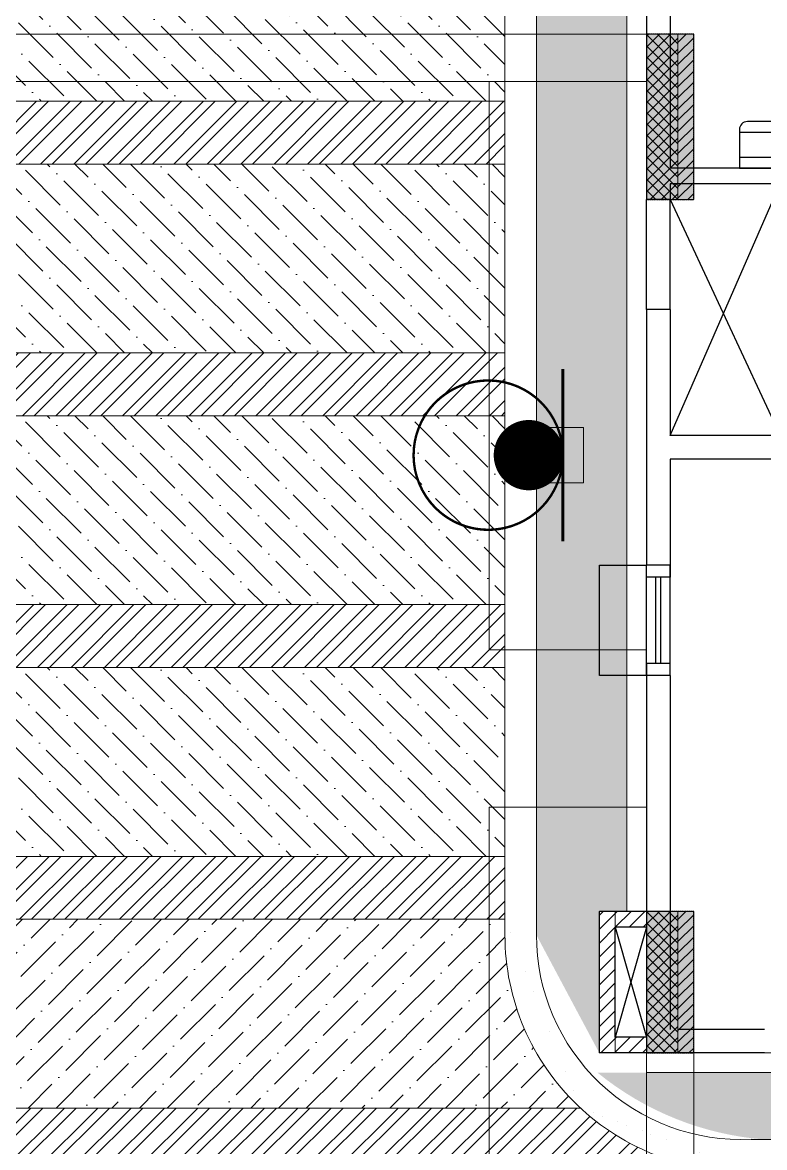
# Model space of a CAD drawing. Header units: millimetres. Extents: x 7964926 to 16080295, y -6277184 to -2986664.
# Drawn here: x 8127144 to 8131861, y -3138886 to -3131735 of the extents above; entities that cross this region are included whole.
import ezdxf

# ---------------------------------------------------------------- set-up
doc = ezdxf.new("R2010")
doc.units = ezdxf.units.MM
doc.header["$LTSCALE"] = 2000
doc.header["$MEASUREMENT"] = 0
for name, pattern in [('AUDIT_D_181231162926-8', [0]), ('DASHED2', [0.375, 0.25, -0.125]), ('HIDDEN', [0.375, 0.25, -0.125])]:
    doc.linetypes.add(name, pattern=pattern)
for name, color, linetype in [('a-AC units', 7, 'Continuous'), ('a-chajja', 2, 'HIDDEN'), ('a-col', 8, 'DASHED2'), ('a-cutout', 8, 'Continuous'), ('a-door', 8, 'Continuous'), ('a-hat col', 252, 'Continuous'), ('a-hatch wall', 8, 'Continuous'), ('a-wall', 8, 'Continuous'), ('a-window', 8, 'Continuous')]:
    doc.layers.add(name, color=color, linetype=linetype)
for name, color, linetype, lineweight in [('L - paving', 9, 'Continuous', 5), ('L-base plan', 250, 'Continuous', 5), ('L-ELE 1', 24, 'Continuous', 20), ('L-ELE 2', 30, 'Continuous', 15), ('L-ELE 4', 27, 'Continuous', 9), ('L-HATCH-1', 9, 'Continuous', 5), ('L-LIGHT FIXTURE', 6, 'AUDIT_D_181231162926-8', 18), ('L-Lighting', 6, 'Continuous', 35), ('L-SHRUBS', 96, 'Continuous', 18), ('STR-Capital', 8, 'Continuous', 15), ('STR-Column', 250, 'Continuous', 15), ('STR-Column Hatch', 250, 'Continuous', 15), ('STR-Podium Beam', 8, 'Continuous', 15), ('STR-RCC Up Stand', 250, 'Continuous', 15)]:
    doc.layers.add(name, color=color, linetype=linetype, lineweight=lineweight)
pattern_1 = [(45, (5619826.44, -3629761.286), (-35.3553391, 35.3553391), []), (135, (5619826.44, -3629761.286), (-35.3553391, -35.3553391), [])]
pattern_2 = [(45, (5619826.44, -3635123.786), (-35.3553391, 35.3553391), []), (135, (5619826.44, -3635123.786), (-35.3553391, -35.3553391), [])]
pattern_3 = [(45, (5633938.427, -3526993.836), (-35.3553391, 35.3553391), [])]
pattern_4 = [(45, (5633938.427, -3521631.336), (-35.3553391, 35.3553391), [])]
pattern_5 = [(45, (0, 0), (-106.0660172, 106.0660172), []), (45, (0, 75), (-106.0660172, 106.0660172), [])]

# ---------------------------------------------------------------- blocks, each defined once
blk = doc.blocks.new('basement - column')
at = {"layer": 'a-hat col'}
h = blk.add_hatch(color=256, dxfattribs=at)
h.dxf.hatch_style = 1
h.paths.add_polyline_path([(143325, -45749.3), (143025, -45749.3), (143025, -46799.3), (143325, -46799.3)])
h = blk.add_hatch(color=256, dxfattribs=at)
h.dxf.hatch_style = 1
h.paths.add_polyline_path([(143325, -51324.3), (143025, -51324.3), (143025, -52224.3), (143325, -52224.3)])
at = {"layer": 'a-col', "linetype": 'DASHED2', "ltscale": 0.001}
for points in [[(143025, -46799.3), (143325, -46799.3), (143325, -45749.3), (143025, -45749.3)], [(143025, -52224.3), (143325, -52224.3), (143325, -51324.3), (143025, -51324.3)]]:
    blk.add_lwpolyline(points, close=True, dxfattribs=at)
blk = doc.blocks.new('AC IDU')
at = {"color": 8}
for p, q in [((419493, 283872.3), (419493, 284872.3)), ((419651, 283872.3), (419651, 284872.3))]:
    blk.add_line(p, q, dxfattribs=at)
blk.add_lwpolyline([(419423, 284872.3), (419668, 284872.3, -0.414214), (419718, 284822.3), (419718, 283922.3, -0.414214), (419668, 283872.3), (419423, 283872.3)], format="xyb", close=True, dxfattribs=at)
at = {"color": 252}
for points in [[(419866.6, 284459.6), (420011.7, 284516.3), (419866.6, 284573.1), (419866.6, 284539), (419775.8, 284539), (419775.8, 284493.6), (419866.6, 284493.6)], [(419866.6, 284126), (420011.7, 284182.7), (419866.6, 284239.5), (419866.6, 284205.4), (419775.8, 284205.4), (419775.8, 284160), (419866.6, 284160)]]:
    blk.add_lwpolyline(points, close=True, dxfattribs=at)
blk = doc.blocks.new('block 3')
at = {"layer": 'a-hatch wall'}
h = blk.add_hatch(dxfattribs=at)
h.set_pattern_fill('ANSI31', color=256, scale=500)
h.set_pattern_definition([(45, (1424320.437, 166168.526), (-44.1941738, 44.1941738), [])])
h.paths.add_polyline_path([(8208493.7, -2900830.3), (8208693.7, -2900830.3), (8208693.7, -2900730.3), (8208393.7, -2900730.3), (8208393.7, -2901630.3), (8208693.7, -2901630.3), (8208693.7, -2901530.3), (8208493.7, -2901530.3)])
at = {"layer": 'a-chajja', "ltscale": 500}
blk.add_lwpolyline([(8208693.7, -2899230.3), (8208393.7, -2899230.3), (8208393.7, -2898530.3), (8208693.7, -2898530.3)], dxfattribs=at)
at = {"layer": 'a-cutout', "linetype": 'HIDDEN', "ltscale": 1000}
for p, q in [((8208843.7, -2897705.3), (8209543.7, -2896105.3)), ((8208843.7, -2896205.3), (8209543.7, -2897705.3)), ((8208493.7, -2900830.3), (8208693.7, -2901530.3)), ((8208693.7, -2900830.3), (8208493.7, -2901530.3))]:
    blk.add_line(p, q, dxfattribs=at)
at = {"layer": 'a-door'}
for p, q in [((8208693.7, -2896905.3), (8208693.7, -2896205.3)), ((8208843.7, -2896905.3), (8208843.7, -2896205.3))]:
    blk.add_line(p, q, dxfattribs=at)
at = {"layer": 'a-wall'}
for p, q in [((8208693.7, -2894455.3), (8208693.7, -2896205.3)), ((8208843.7, -2894455.3), (8208843.7, -2896005.3)), ((8213293.7, -2896005.3), (8208843.7, -2896005.3)), ((8209543.7, -2896105.3), (8208843.7, -2896105.3)), ((8208843.7, -2896105.3), (8208843.7, -2896205.3)), ((8208843.7, -2896205.3), (8208693.7, -2896205.3)), ((8208693.7, -2896905.3), (8208693.7, -2898530.3)), ((8208843.7, -2896905.3), (8208693.7, -2896905.3)), ((8208843.7, -2896905.3), (8208843.7, -2897705.3)), ((8209543.7, -2897705.3), (8208843.7, -2897705.3)), ((8208843.7, -2897855.3), (8208843.7, -2898530.3)), ((8212243.7, -2897855.3), (8208843.7, -2897855.3)), ((8208843.7, -2898530.3), (8208693.7, -2898530.3)), ((8208843.7, -2899230.3), (8208693.7, -2899230.3)), ((8208693.7, -2899230.3), (8208693.7, -2900730.3)), ((8208843.7, -2899230.3), (8208843.7, -2900730.3)), ((8208393.7, -2901630.3), (8208393.7, -2900730.3)), ((8208693.7, -2900730.3), (8208393.7, -2900730.3)), ((8208693.7, -2900730.3), (8208693.7, -2901630.3)), ((8208843.7, -2900730.3), (8208693.7, -2900730.3)), ((8208843.7, -2900730.3), (8208843.7, -2901480.3)), ((8208493.7, -2901530.3), (8208493.7, -2900830.3)), ((8208693.7, -2900830.3), (8208493.7, -2900830.3)), ((8209443.7, -2901480.3), (8208893.7, -2901480.3)), ((8208693.7, -2901530.3), (8208493.7, -2901530.3)), ((8208693.7, -2901630.3), (8208393.7, -2901630.3)), ((8209443.7, -2901630.3), (8208693.7, -2901630.3))]:
    blk.add_line(p, q, dxfattribs=at)
at = {"layer": 'a-window'}
for p, q in [((8208693.7, -2899230.3), (8208693.7, -2898530.3)), ((8208843.7, -2899230.3), (8208843.7, -2898530.3)), ((8208753.7, -2899155.3), (8208753.7, -2898605.3)), ((8208783.7, -2899155.3), (8208783.7, -2898605.3))]:
    blk.add_line(p, q, dxfattribs=at)
for points in [[(8208843.7, -2898530.3), (8208843.7, -2898605.3), (8208693.7, -2898605.3), (8208693.7, -2898530.3)], [(8208843.7, -2899230.3), (8208843.7, -2899155.3), (8208693.7, -2899155.3), (8208693.7, -2899230.3)]]:
    blk.add_lwpolyline(points, dxfattribs=at)
at = {"layer": 'a-AC units', "xscale": -1, "rotation": 270}
blk.add_blockref('AC IDU', (7925412.2, -3315428.3), dxfattribs=at)
blk = doc.blocks.new('post top one sided')
at = {"layer": 'L-HATCH-1', "ltscale": 0.1}
h = blk.add_hatch(dxfattribs=at)
h.set_pattern_fill('ANSI31', color=8, scale=0.75)
h.set_pattern_definition([(45, (2008926.81801, -783730.16218), (-0.0662912607362, 0.0662912607362), [])])
h.paths.add_polyline_path([(8035707.3, -3134920.7, 1.000003), (8036139.4, -3134920.7, 1.000003)])
at = {"layer": 'L-LIGHT FIXTURE', "const_width": 18.8, "elevation": 0}
blk.add_lwpolyline([(8035707.3, -3134373.1), (8035707.3, -3135468.2)], dxfattribs=at)
at = {"layer": 'L-LIGHT FIXTURE', "const_width": 15, "elevation": 0}
for points in [[(8035707.3, -3134920.7, 1.000003), (8036656.5, -3134920.6, 3.976835), (8036444.1, -3135316.2, 1.671841), (8035707.3, -3134920.6, 1.000008)], [(8036139.4, -3134920.7, 1.000002), (8035707.3, -3134920.7)], [(8036139.4, -3134920.7, -1.000002), (8035707.3, -3134920.7)]]:
    blk.add_lwpolyline(points, format="xyb", dxfattribs=at)
at = {"layer": 'L-LIGHT FIXTURE'}
blk.add_circle((8036181.9, -3134920.7, 0), 474.6, dxfattribs=at)

msp = doc.modelspace()

# ---------------------------------------------------------------- hatches: boundary and pattern name
at = {"layer": 'L - paving'}
h = msp.add_hatch(dxfattribs=at)
h.set_pattern_fill('ANSI36', color=256, scale=1000, angle=90)
h.set_pattern_definition([(135, (8191222.22, -3206977.76), (-243.06796, 66.29126), [312.5, -62.5, 0, -62.5])])
h.paths.add_polyline_path([(8130211.1, -3132235), (8130211.1, -3131035), (8124361.3, -3131035), (8124361.3, -3132235)])
h = msp.add_hatch(dxfattribs=at)
h.set_pattern_fill('ANSI36', color=256, scale=1000, angle=90)
h.set_pattern_definition([(135, (8191222.22, -3208577.76), (-243.06796, 66.29126), [312.5, -62.5, 0, -62.5])])
h.paths.add_polyline_path([(8130211.1, -3133835), (8130211.1, -3132635), (8124361.3, -3132635), (8124361.3, -3133835)])
h = msp.add_hatch(dxfattribs=at)
h.set_pattern_fill('ANSI36', color=256, scale=1000, angle=90)
h.set_pattern_definition([(135, (8191222.22, -3210177.76), (-243.06796, 66.29126), [312.5, -62.5, 0, -62.5])])
h.paths.add_polyline_path([(8130211.1, -3135435), (8130211.1, -3134235), (8124361.3, -3134235), (8124361.3, -3135435)])
h = msp.add_hatch(dxfattribs=at)
h.set_pattern_fill('ANSI36', color=256, scale=1000, angle=90)
h.set_pattern_definition([(135, (8191222.22, -3211777.76), (-243.06796, 66.29126), [312.5, -62.5, 0, -62.5])])
h.paths.add_polyline_path([(8130211.1, -3137035), (8130211.1, -3135835), (8124361.3, -3135835), (8124361.3, -3137035)])
h = msp.add_hatch(dxfattribs=at)
h.set_pattern_fill('ANSI36', color=37, scale=1000)
h.set_pattern_definition([(45, (0.76, -12.86), (66.2912607, 243.067956), [312.5, -62.5, 0, -62.5])])
edge = h.paths.add_edge_path()
edge.add_arc((8131728, -3137524), 1519.5, 176.6394, 226.97956, ccw=False)
edge.add_line((8130211.1, -3137435), (8122207.9, -3137435))
edge.add_arc((8120711.3, -3137535), 1500, -47.16657, 3.82255, ccw=False)
edge.add_line((8121731.1, -3138635), (8130691.3, -3138635))
at = {"layer": 'L-HATCH-1'}
h = msp.add_hatch(dxfattribs=at)
h.set_pattern_fill('STEEL', color=26, scale=1200)
h.set_pattern_definition(pattern_5)
h.paths.add_polyline_path([(8130211.1, -3132635), (8130211.1, -3132235), (8122211.3, -3132235), (8122211.3, -3132635)])
h = msp.add_hatch(dxfattribs=at)
h.set_pattern_fill('STEEL', color=26, scale=1200)
h.set_pattern_definition(pattern_5)
h.paths.add_polyline_path([(8130211.1, -3134235), (8130211.1, -3133835), (8122211.3, -3133835), (8122211.3, -3134235)])
h = msp.add_hatch(dxfattribs=at)
h.set_pattern_fill('STEEL', color=26, scale=1200)
h.set_pattern_definition(pattern_5)
h.paths.add_polyline_path([(8130211.1, -3135835), (8130211.1, -3135435), (8122211.3, -3135435), (8122211.3, -3135835)])
h = msp.add_hatch(dxfattribs=at)
h.set_pattern_fill('STEEL', color=26, scale=1200)
h.set_pattern_definition(pattern_5)
h.paths.add_polyline_path([(8130211.1, -3137435), (8130211.1, -3137035), (8122211.3, -3137035), (8122211.3, -3137435)])
h = msp.add_hatch(dxfattribs=at)
h.set_pattern_fill('STEEL', color=26, scale=1200)
h.set_pattern_definition(pattern_5)
edge = h.paths.add_edge_path()
edge.add_line((8130691.3, -3138635), (8121731.1, -3138635))
edge.add_arc((8120708.2, -3137530.5), 1505.4, 268.06899, 312.8011, ccw=False)
edge.add_line((8120657.5, -3139035), (8131769, -3139035))
edge.add_arc((8131715, -3137528.6), 1507.4, 227.22234, 272.05335, ccw=False)
at = {"layer": 'L-SHRUBS'}
h = msp.add_hatch(dxfattribs=at)
h.set_pattern_fill('GRASS', color=256, scale=200)
edge = h.paths.add_edge_path()
edge.add_line((8130811.3, -3138285), (8130811.3, -3137385))
edge.add_line((8130811.3, -3137385), (8130986, -3137385))
edge.add_line((8130986, -3137385), (8130986.1, -3131419.6))
edge.add_line((8130986.1, -3131419.6), (8130411.1, -3131419.6))
edge.add_line((8130411.1, -3131419.6), (8130411.1, -3137535))
edge.add_arc((8743960.7, -2810630), 695205.1, 208.0491061, 208.119167)
h.paths.add_polyline_path([(8130411.1, -3130619.6), (8130986.2, -3130619.6), (8130986.2, -3129610), (8130811.3, -3129610), (8130811.3, -3128710), (8131111.2, -3128710), (8131886.2, -3128604.6), (8131886.2, -3125204.6), (8130411.1, -3125210)])
h = msp.add_hatch(dxfattribs=at)
h.set_pattern_fill('GRASS', color=256, scale=200)
h.paths.add_polyline_path([(8138297.8, -3138835), (8139097.8, -3138835), (8139097.8, -3138315), (8138297.8, -3138315)], flags=17)
edge = h.paths.add_edge_path()
edge.add_arc((8131487.9, -3138133.8), 794.3, 190.96793, 298.03292, ccw=False)
edge.add_arc((8131487.9, -3138133.8), 794.3, 190.96793, 298.03292)
edge.add_line((8131861.3, -3138835), (8151974.7, -3138835))
edge.add_line((8151974.7, -3138835), (8151974.7, -3138410))
edge.add_line((8151974.7, -3138410), (8130799.4, -3138410))
edge.add_arc((8132010, -3136924.3), 1916.4, 230.82449, 265.548)
h.paths.add_polyline_path([(8160841.7, -3134822.2), (8160041.7, -3134822.2), (8160041.7, -3134022.2), (8160841.7, -3134022.2)], flags=16)
edge = h.paths.add_edge_path()
edge.add_arc((8159586.3, -3136535), 2300, 270.00004, 360)
edge.add_line((8161886.3, -3136535), (8161886.3, -3127604))
edge.add_line((8161886.3, -3127604), (8160862.6, -3127604))
edge.add_line((8160862.6, -3127604), (8160862.6, -3128264))
edge.add_line((8160862.6, -3128264), (8160062.6, -3128264))
edge.add_line((8160062.6, -3128264), (8160062.6, -3127604))
edge.add_line((8160062.6, -3127604), (8153561.3, -3127604))
edge.add_line((8153561.3, -3127604), (8153561.3, -3125910))
edge.add_line((8153561.3, -3125910), (8152811.3, -3125910))
edge.add_line((8152811.3, -3125910), (8152811.3, -3125210))
edge.add_line((8152811.3, -3125210), (8152806.4, -3125210))
edge.add_line((8152806.4, -3125210), (8152806.4, -3126003.6))
edge.add_line((8152806.4, -3126003.6), (8152006.4, -3126003.6))
edge.add_line((8152006.4, -3126003.6), (8152006.4, -3125335))
edge.add_line((8152006.4, -3125335), (8146236.1, -3125335))
edge.add_line((8146236.1, -3125335), (8146236.1, -3126285))
edge.add_line((8146236.1, -3126285), (8151136, -3126285))
edge.add_line((8151136, -3126285), (8151136.1, -3128710))
edge.add_line((8151136.1, -3128710), (8154636.2, -3128710))
edge.add_line((8154636.2, -3128710), (8154636.2, -3129610))
edge.add_line((8154636.2, -3129610), (8159211.2, -3129610))
edge.add_line((8159211.2, -3129610), (8159211.3, -3130635))
edge.add_line((8159211.3, -3130635), (8159036.3, -3130635))
edge.add_line((8159036.3, -3130635), (8159036.3, -3137385))
edge.add_line((8159036.3, -3137385), (8159211.3, -3137385))
edge.add_line((8159211.3, -3137385), (8159211.3, -3138410))
edge.add_line((8159211.3, -3138410), (8152775.1, -3138410))
edge.add_line((8152775.1, -3138410), (8152775.1, -3138835))
edge.add_line((8152775.1, -3138835), (8159586.3, -3138835))
at = {"layer": 'STR-Column Hatch'}
h = msp.add_hatch(dxfattribs=at)
h.set_pattern_fill('ANSI37', color=250, scale=400)
h.set_pattern_definition(pattern_1)
h.paths.add_polyline_path([(8131111.1, -3132860), (8131311.1, -3132860), (8131311.1, -3131810), (8131111.1, -3131810)])
h = msp.add_hatch(dxfattribs=at)
h.set_pattern_fill('ANSI37', color=250, scale=400)
h.set_pattern_definition(pattern_1)
h.paths.add_polyline_path([(8131111.1, -3132860), (8131311.1, -3132860), (8131311.1, -3131810), (8131111.1, -3131810)])
h = msp.add_hatch(dxfattribs=at)
h.set_pattern_fill('ANSI31', color=250, scale=400)
h.set_pattern_definition(pattern_4)
h.paths.add_polyline_path([(8131311.1, -3132860), (8131411.1, -3132860), (8131411.1, -3131810), (8131311.1, -3131810)])
h = msp.add_hatch(dxfattribs=at)
h.set_pattern_fill('ANSI31', color=250, scale=400)
h.set_pattern_definition(pattern_4)
h.paths.add_polyline_path([(8131311.1, -3132860), (8131411.1, -3132860), (8131411.1, -3131810), (8131311.1, -3131810)])
h = msp.add_hatch(dxfattribs=at)
h.set_pattern_fill('ANSI37', color=250, scale=400)
h.set_pattern_definition(pattern_2)
h.paths.add_polyline_path([(8131111.1, -3138285), (8131311.1, -3138285), (8131311.1, -3137385), (8131111.1, -3137385)])
h = msp.add_hatch(dxfattribs=at)
h.set_pattern_fill('ANSI37', color=250, scale=400)
h.set_pattern_definition(pattern_2)
h.paths.add_polyline_path([(8131111.1, -3138285), (8131311.1, -3138285), (8131311.1, -3137385), (8131111.1, -3137385)])
h = msp.add_hatch(dxfattribs=at)
h.set_pattern_fill('ANSI31', color=250, scale=400)
h.set_pattern_definition(pattern_3)
h.paths.add_polyline_path([(8131311.1, -3138285), (8131411.1, -3138285), (8131411.1, -3137385), (8131311.1, -3137385)])
h = msp.add_hatch(dxfattribs=at)
h.set_pattern_fill('ANSI31', color=250, scale=400)
h.set_pattern_definition(pattern_3)
h.paths.add_polyline_path([(8131311.1, -3138285), (8131411.1, -3138285), (8131411.1, -3137385), (8131311.1, -3137385)])

# ---------------------------------------------------------------- linework, layer by layer
at = {"layer": 'L-ELE 1'}
msp.add_line((8130211.1, -3137535), (8130211.1, -3091469.7), dxfattribs=at)
msp.add_arc((8131711.1, -3137535), 1500, 180, 272.49056, dxfattribs=at)
at = {"layer": 'L-ELE 2'}
for p, q in [((8130411.1, -3137535), (8130411.1, -3125210)), ((8131776.2, -3138835), (8159586.3, -3138835))]:
    msp.add_line(p, q, dxfattribs=at)
for points in [[(8131111, -3137385), (8131111.2, -3129610)], [(8130986, -3137385), (8130986.1, -3131419.6)], [(8130411.1, -3134660), (8130711.1, -3134660), (8130711.1, -3134310), (8130411.1, -3134310)], [(8152774.7, -3138410), (8158911.2, -3138410), (8158911.2, -3138285), (8131111, -3138285), (8131111, -3138410)], [(8131111, -3138410), (8138297.8, -3138410)]]:
    msp.add_lwpolyline(points, dxfattribs=at)
msp.add_arc((8131711.1, -3137535), 1300, 180, 272.87402, dxfattribs=at)
at = {"layer": 'L-ELE 4'}
for points in [[(8122211.3, -3132235), (8130211.1, -3132235)], [(8122211.3, -3132635), (8130211.1, -3132635)], [(8122211.3, -3133835), (8130211.1, -3133835)], [(8122211.3, -3134235), (8130211.1, -3134235)], [(8122211.3, -3135435), (8130211.1, -3135435)], [(8122511.3, -3135835), (8130211.1, -3135835)], [(8122511.3, -3137035), (8130211.1, -3137035)], [(8122207.9, -3137435), (8130211.1, -3137435)], [(8121731.1, -3138635), (8130691.3, -3138635)]]:
    msp.add_lwpolyline(points, dxfattribs=at)
at = {"layer": 'STR-Capital', "linetype": 'HIDDEN', "ltscale": 0.005}
for p, q in [((8130111.1, -3132110), (8130111.1, -3135722.1)), ((8130111.1, -3132110), (8130111.1, -3135722.1)), ((8131111.1, -3135722.1), (8130111.1, -3135722.1)), ((8131111.1, -3135722.1), (8130111.1, -3135722.1)), ((8130111.1, -3136722.1), (8130111.1, -3141435)), ((8131111.1, -3136722.1), (8130111.1, -3136722.1)), ((8130111.1, -3136722.1), (8130111.1, -3141435)), ((8131111.1, -3136722.1), (8130111.1, -3136722.1))]:
    msp.add_line(p, q, dxfattribs=at)
at = {"layer": 'STR-Column', "color": 8}
for points in [[(8131111.1, -3132860), (8131311.1, -3132860), (8131311.1, -3131810), (8131111.1, -3131810)], [(8131111.1, -3132860), (8131311.1, -3132860), (8131311.1, -3131810), (8131111.1, -3131810)], [(8131311.1, -3132860), (8131411.1, -3132860), (8131411.1, -3131810), (8131311.1, -3131810)], [(8131311.1, -3132860), (8131411.1, -3132860), (8131411.1, -3131810), (8131311.1, -3131810)], [(8131111.1, -3138285), (8131311.1, -3138285), (8131311.1, -3137385), (8131111.1, -3137385)], [(8131111.1, -3138285), (8131311.1, -3138285), (8131311.1, -3137385), (8131111.1, -3137385)], [(8131311.1, -3138285), (8131411.1, -3138285), (8131411.1, -3137385), (8131311.1, -3137385)], [(8131311.1, -3138285), (8131411.1, -3138285), (8131411.1, -3137385), (8131311.1, -3137385)]]:
    msp.add_lwpolyline(points, close=True, dxfattribs=at)
at = {"layer": 'STR-Podium Beam', "linetype": 'HIDDEN', "lineweight": 5, "ltscale": 0.005}
for p, q in [((8126011.1, -3131810), (8131111.1, -3131810)), ((8126011.1, -3131810), (8131111.1, -3131810)), ((8126011.1, -3132110), (8131111.1, -3132110)), ((8126011.1, -3132110), (8131111.1, -3132110)), ((8131111.1, -3138285), (8131111.1, -3142785)), ((8131111.1, -3138285), (8131111.1, -3142785)), ((8131411.1, -3138285), (8131411.1, -3142785)), ((8131411.1, -3138285), (8131411.1, -3142785))]:
    msp.add_line(p, q, dxfattribs=at)
at = {"layer": 'STR-RCC Up Stand'}
for points in [[(8130911, -3138285), (8130811, -3138285), (8130811, -3137385), (8130911, -3137385)], [(8130911, -3138285), (8130811, -3138285), (8130811, -3137385), (8130911, -3137385)], [(8130911, -3137485), (8131111, -3137485), (8131111, -3137385), (8130911, -3137385)], [(8130911, -3137485), (8131111, -3137485), (8131111, -3137385), (8130911, -3137385)], [(8130911, -3138185), (8131111, -3138185), (8131111, -3138285), (8130911, -3138285)], [(8130911, -3138185), (8131111, -3138185), (8131111, -3138285), (8130911, -3138285)]]:
    msp.add_lwpolyline(points, close=True, dxfattribs=at)

# ---------------------------------------------------------------- block references
at = {"layer": 'L-base plan', "color": 8}
msp.add_blockref('block 3', (-77582.5, -236654.6), dxfattribs=at)
at = {"layer": 'L-Lighting', "color": 2, "xscale": -1}
msp.add_blockref('post top one sided', (16166286.6, 435.7, 0), dxfattribs=at)
at = {"layer": 'STR-Column', "ltscale": 1000}
msp.add_blockref('basement - column', (7988086.1, -3086060.7), dxfattribs=at)

doc.saveas('drawing.dxf')
